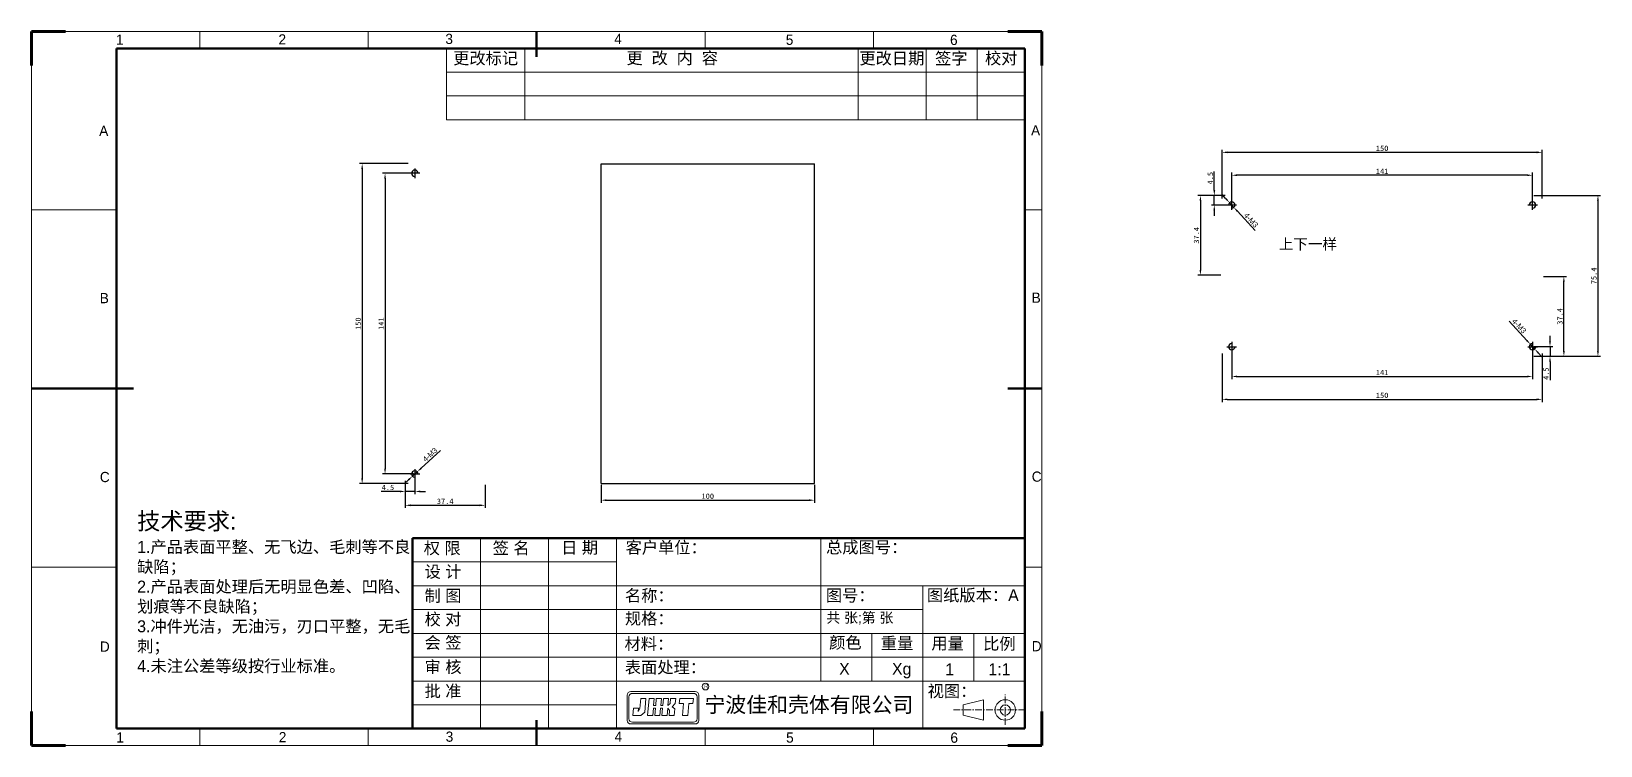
# Model space of a CAD drawing. Header units: millimetres. Extents: x 413 to 1148, y 483 to 818.
import ezdxf

# ---------------------------------------------------------------- set-up
doc = ezdxf.new("R2010")
doc.units = ezdxf.units.MM
doc.linetypes.add('CENTER', pattern=[50.8, 31.75, -6.35, 6.35, -6.35])
for name, color, linetype, lineweight in [('中心线层', 1, 'CENTER', 18), ('图框层', 7, 'Continuous', 18), ('注记层', 7, 'Continuous', 18)]:
    doc.layers.add(name, color=color, linetype=linetype, lineweight=lineweight)
doc.styles.get("Standard").update_dxf_attribs({"font": 'SimSun.ttf'})
doc.dimstyles.new('ISO-25', dxfattribs={"dimtxt": 2.5, "dimasz": 2.5, "dimexe": 1.25, "dimexo": 0.625, "dimtad": 1, "dimdsep": 46, "dimtxsty": 'Standard', "dimcen": 2.5, "dimadec": 0, "dimazin": 0, "dimtfac": 1, "dimtmove": 0, "dimatfit": 3, "dimfxl": 1, "dimarcsym": 0})

# ---------------------------------------------------------------- blocks, each defined once
blk = doc.blocks.new('10000')
at = {"layer": '图框层'}
for p, q in [((319.05, 139.22), (319.05, 131.72)), ((319.55, 138.72), (319.55, 132.22)), ((320.05, 140.22), (339.05, 140.22)), ((320.55, 139.72), (338.55, 139.72)), ((339.55, 138.72), (339.55, 132.22)), ((340.05, 139.22), (340.05, 131.72)), ((320.68, 133.22), (320.87, 135.36)), ((322.37, 135.36), (320.87, 135.36)), ((322.28, 134.36), (322.37, 135.36)), ((322.78, 135.23), (322.28, 134.36)), ((323.05, 138.22), (322.78, 135.23)), ((323.05, 138.22), (324.55, 138.22)), ((323.05, 133.22), (324.2, 134.22)), ((324.55, 138.22), (324.2, 134.22)), ((325.45, 138.22), (325.01, 133.22)), ((325.45, 138.22), (326.98, 138.22)), ((326.73, 135.32), (326.54, 133.22)), ((326.73, 135.32), (327.33, 135.32)), ((326.98, 138.22), (326.8, 136.12)), ((326.8, 136.12), (327.4, 136.12)), ((327.33, 135.32), (327.14, 133.22)), ((327.58, 138.22), (327.4, 136.12)), ((327.58, 138.22), (329.08, 138.22)), ((328.83, 135.32), (328.64, 133.22)), ((328.83, 135.32), (329.43, 135.32)), ((329.08, 138.22), (328.9, 136.12)), ((328.9, 136.12), (329.5, 136.12)), ((329.43, 135.32), (329.25, 133.22)), ((329.68, 138.22), (329.5, 136.12)), ((329.68, 138.22), (331.18, 138.22)), ((330.93, 135.32), (330.75, 133.22)), ((330.93, 135.32), (331.48, 134.72)), ((331.18, 138.22), (331, 136.12)), ((331.65, 136.72), (331, 136.13)), ((331.48, 134.72), (331.35, 133.22)), ((331.79, 138.22), (331.65, 136.72)), ((331.79, 138.22), (333.29, 138.22)), ((333.15, 136.72), (332.27, 135.72)), ((333.01, 135.12), (332.27, 135.72)), ((333.01, 135.12), (332.85, 133.22)), ((333.29, 138.22), (333.15, 136.72)), ((334.49, 138.22), (334.35, 136.72)), ((334.35, 136.72), (335.61, 136.72)), ((334.49, 138.22), (338.49, 138.22)), ((335.61, 136.72), (335.3, 133.22)), ((337.11, 136.72), (336.8, 133.22)), ((337.11, 136.72), (338.35, 136.72)), ((338.49, 138.22), (338.35, 136.72)), ((320.05, 130.72), (339.05, 130.72)), ((320.55, 131.22), (338.55, 131.22)), ((320.68, 133.22), (323.05, 133.22)), ((325.01, 133.22), (326.54, 133.22)), ((327.14, 133.22), (328.64, 133.22)), ((329.25, 133.22), (330.75, 133.22)), ((331.35, 133.22), (332.85, 133.22)), ((335.3, 133.22), (336.8, 133.22))]:
    blk.add_line(p, q, dxfattribs=at)
blk.add_circle((342.05, 141.72), 1, dxfattribs=at)
for centre, start, end in [((320.05, 139.22), 90, 180), ((320.55, 138.72), 90, 180), ((338.55, 138.72), 0, 90), ((339.05, 139.22), 0, 90), ((320.05, 131.72), 180, 270), ((320.55, 132.22), 180, 270), ((338.55, 132.22), 270, 0), ((339.05, 131.72), 270, 0)]:
    blk.add_arc(centre, 1, start, end, dxfattribs=at)
at = {"layer": '图框层', "insert": (341.63, 142.39), "char_height": 1.25, "width": 2.8732, "attachment_point": 1}
blk.add_mtext('{\\f@Dotum|b0|i0|c0|p34;R}', dxfattribs=at)
blk = doc.blocks.new('*D55')
at = {"color": 0, "lineweight": -2}
for p, q in [((604.71, 620.94), (595.68, 612.68)), ((591.62, 608.97), (593.83, 611)), ((589.77, 607.29), (587.93, 605.6))]:
    blk.add_line(p, q, dxfattribs=at)
at = {"color": 0}
for points in [[(595.4, 612.99), (595.96, 612.38), (593.83, 611)], [(589.49, 607.59), (590.06, 606.98), (591.62, 608.97)]]:
    blk.add_solid(points, dxfattribs=at)
at = {"layer": 'Defpoints', "color": 0}
for p in [(593.83, 611), (591.62, 608.97)]:
    blk.add_point(p, dxfattribs=at)
at = {"color": 0, "insert": (599.83, 619.06), "char_height": 2.5, "attachment_point": 5, "rotation": 42.43939}
blk.add_mtext('{\\fGulim|b0|i0|c129|p34;4-M3}', dxfattribs=at)
blk = doc.blocks.new('*D63')
at = {"color": 0, "lineweight": -2}
for p, q in [((680.02, 604.86), (680.02, 596.46)), ((780.02, 604.86), (780.02, 596.46)), ((682.52, 597.71), (777.52, 597.71))]:
    blk.add_line(p, q, dxfattribs=at)
at = {"color": 0}
for points in [[(682.52, 598.13), (682.52, 597.3), (680.02, 597.71)], [(777.52, 598.13), (777.52, 597.3), (780.02, 597.71)]]:
    blk.add_solid(points, dxfattribs=at)
at = {"layer": 'Defpoints', "color": 0}
for p in [(680.02, 605.49), (780.02, 605.49), (780.02, 597.71)]:
    blk.add_point(p, dxfattribs=at)
at = {"color": 0, "insert": (730.02, 599.59), "char_height": 2.5, "attachment_point": 5}
blk.add_mtext('100', dxfattribs=at)
blk = doc.blocks.new('*D104')
at = {"color": 0, "lineweight": -2}
for p, q in [((589.6, 755.49), (566.77, 755.49)), ((568.02, 752.99), (568.02, 607.99)), ((589.6, 605.49), (566.77, 605.49))]:
    blk.add_line(p, q, dxfattribs=at)
at = {"color": 0}
for points in [[(567.6, 752.99), (568.43, 752.99), (568.02, 755.49)], [(567.6, 607.99), (568.43, 607.99), (568.02, 605.49)]]:
    blk.add_solid(points, dxfattribs=at)
at = {"layer": 'Defpoints', "color": 0}
for p in [(590.23, 755.49), (568.02, 605.49), (590.23, 605.49)]:
    blk.add_point(p, dxfattribs=at)
at = {"color": 0, "insert": (566.14, 680.49), "char_height": 2.5, "attachment_point": 5, "rotation": 90}
blk.add_mtext('150', dxfattribs=at)
blk = doc.blocks.new('*D105')
at = {"color": 0, "lineweight": -2}
for p, q in [((592.1, 750.99), (577.5, 750.99)), ((578.75, 748.49), (578.75, 612.49)), ((592.1, 609.99), (577.5, 609.99))]:
    blk.add_line(p, q, dxfattribs=at)
at = {"color": 0}
for points in [[(578.34, 748.49), (579.17, 748.49), (578.75, 750.99)], [(578.34, 612.49), (579.17, 612.49), (578.75, 609.99)]]:
    blk.add_solid(points, dxfattribs=at)
at = {"layer": 'Defpoints', "color": 0}
for p in [(592.73, 750.99), (578.75, 609.99), (592.73, 609.99)]:
    blk.add_point(p, dxfattribs=at)
at = {"color": 0, "insert": (576.88, 680.49), "char_height": 2.5, "attachment_point": 5, "rotation": 90}
blk.add_mtext('141', dxfattribs=at)
blk = doc.blocks.new('*D106')
at = {"color": 0, "lineweight": -2}
for p, q in [((588.23, 606.86), (588.23, 594.06)), ((625.63, 604.86), (625.63, 594.06)), ((590.73, 595.31), (623.13, 595.31))]:
    blk.add_line(p, q, dxfattribs=at)
at = {"color": 0}
for points in [[(590.73, 595.73), (590.73, 594.89), (588.23, 595.31)], [(623.13, 595.73), (623.13, 594.89), (625.63, 595.31)]]:
    blk.add_solid(points, dxfattribs=at)
at = {"layer": 'Defpoints', "color": 0}
for p in [(588.23, 607.49), (625.63, 605.49), (625.63, 595.31)]:
    blk.add_point(p, dxfattribs=at)
at = {"color": 0, "insert": (606.93, 597.18), "char_height": 2.5, "attachment_point": 5}
blk.add_mtext('37.4', dxfattribs=at)
blk = doc.blocks.new('*D107')
at = {"color": 0, "lineweight": -2}
for p, q in [((588.23, 606.86), (588.23, 600.56)), ((592.73, 609.36), (592.73, 600.56)), ((585.73, 601.81), (576.99, 601.81)), ((592.73, 601.81), (588.23, 601.81)), ((595.23, 601.81), (597.73, 601.81))]:
    blk.add_line(p, q, dxfattribs=at)
at = {"color": 0}
for points in [[(585.73, 602.23), (585.73, 601.39), (588.23, 601.81)], [(595.23, 602.23), (595.23, 601.39), (592.73, 601.81)]]:
    blk.add_solid(points, dxfattribs=at)
at = {"layer": 'Defpoints', "color": 0}
for p in [(588.23, 607.49), (592.73, 609.99), (588.23, 601.81)]:
    blk.add_point(p, dxfattribs=at)
at = {"color": 0, "insert": (580.11, 603.68), "char_height": 2.5, "attachment_point": 5}
blk.add_mtext('4.5', dxfattribs=at)
blk = doc.blocks.new('*D114')
at = {"color": 0, "lineweight": -2}
for p, q in [((972.9, 739.04), (971.21, 740.89)), ((974.58, 737.2), (976.61, 734.98)), ((986.55, 724.11), (978.29, 733.14))]:
    blk.add_line(p, q, dxfattribs=at)
at = {"color": 0}
for points in [[(973.2, 739.32), (972.59, 738.76), (974.58, 737.2)], [(978.6, 733.42), (977.99, 732.85), (976.61, 734.98)]]:
    blk.add_solid(points, dxfattribs=at)
at = {"layer": 'Defpoints', "color": 0}
for p in [(974.58, 737.2), (976.61, 734.98)]:
    blk.add_point(p, dxfattribs=at)
at = {"color": 0, "insert": (984.67, 728.99), "char_height": 2.5, "attachment_point": 5, "rotation": 312.43939}
blk.add_mtext('{\\fGulim|b0|i0|c129|p34;4-M3}', dxfattribs=at)
blk = doc.blocks.new('*D116')
at = {"color": 0, "lineweight": -2}
for p, q in [((971.09, 739.21), (971.09, 762.05)), ((1118.59, 760.8), (973.59, 760.8)), ((1121.09, 739.21), (1121.09, 762.05))]:
    blk.add_line(p, q, dxfattribs=at)
at = {"color": 0}
for points in [[(973.59, 761.22), (973.59, 760.38), (971.09, 760.8)], [(1118.59, 761.22), (1118.59, 760.38), (1121.09, 760.8)]]:
    blk.add_solid(points, dxfattribs=at)
at = {"layer": 'Defpoints', "color": 0}
for p in [(971.09, 760.8), (971.09, 738.59), (1121.09, 738.59)]:
    blk.add_point(p, dxfattribs=at)
at = {"color": 0, "insert": (1046.09, 762.67), "char_height": 2.5, "attachment_point": 5}
blk.add_mtext('150', dxfattribs=at)
blk = doc.blocks.new('*D117')
at = {"color": 0, "lineweight": -2}
for p, q in [((975.59, 736.71), (975.59, 751.31)), ((1116.59, 736.71), (1116.59, 751.31)), ((1114.09, 750.06), (978.09, 750.06))]:
    blk.add_line(p, q, dxfattribs=at)
at = {"color": 0}
for points in [[(978.09, 750.48), (978.09, 749.64), (975.59, 750.06)], [(1114.09, 750.48), (1114.09, 749.64), (1116.59, 750.06)]]:
    blk.add_solid(points, dxfattribs=at)
at = {"layer": 'Defpoints', "color": 0}
for p in [(975.59, 750.06), (975.59, 736.09), (1116.59, 736.09)]:
    blk.add_point(p, dxfattribs=at)
at = {"color": 0, "insert": (1046.09, 751.93), "char_height": 2.5, "attachment_point": 5}
blk.add_mtext('141', dxfattribs=at)
blk = doc.blocks.new('*D118')
at = {"color": 0, "lineweight": -2}
for p, q in [((972.47, 740.59), (959.67, 740.59)), ((960.92, 738.09), (960.92, 705.69)), ((970.47, 703.19), (959.67, 703.19))]:
    blk.add_line(p, q, dxfattribs=at)
at = {"color": 0}
for points in [[(960.5, 738.09), (961.33, 738.09), (960.92, 740.59)], [(960.5, 705.69), (961.33, 705.69), (960.92, 703.19)]]:
    blk.add_solid(points, dxfattribs=at)
at = {"layer": 'Defpoints', "color": 0}
for p in [(973.09, 740.59), (960.92, 703.19), (971.09, 703.19)]:
    blk.add_point(p, dxfattribs=at)
at = {"color": 0, "insert": (959.04, 721.89), "char_height": 2.5, "attachment_point": 5, "rotation": 90}
blk.add_mtext('37.4', dxfattribs=at)
blk = doc.blocks.new('*D115')
at = {"color": 0, "lineweight": -2}
for p, q in [((967.42, 743.09), (967.42, 751.82)), ((972.47, 740.59), (966.17, 740.59)), ((974.97, 736.09), (966.17, 736.09)), ((967.42, 736.09), (967.42, 740.59)), ((967.42, 733.59), (967.42, 731.09))]:
    blk.add_line(p, q, dxfattribs=at)
at = {"color": 0}
for points in [[(967, 743.09), (967.84, 743.09), (967.42, 740.59)], [(967, 733.59), (967.84, 733.59), (967.42, 736.09)]]:
    blk.add_solid(points, dxfattribs=at)
at = {"layer": 'Defpoints', "color": 0}
for p in [(967.42, 740.59), (973.09, 740.59), (975.59, 736.09)]:
    blk.add_point(p, dxfattribs=at)
at = {"color": 0, "insert": (965.54, 748.71), "char_height": 2.5, "attachment_point": 5, "rotation": 90}
blk.add_mtext('4.5', dxfattribs=at)
blk = doc.blocks.new('*D125')
at = {"color": 0, "lineweight": -2}
for p, q in [((1105.64, 681.67), (1113.9, 672.64)), ((1117.61, 668.58), (1115.58, 670.8)), ((1119.29, 666.74), (1120.98, 664.89))]:
    blk.add_line(p, q, dxfattribs=at)
at = {"color": 0}
for points in [[(1114.2, 672.92), (1113.59, 672.36), (1115.58, 670.8)], [(1119.6, 667.02), (1118.99, 666.45), (1117.61, 668.58)]]:
    blk.add_solid(points, dxfattribs=at)
at = {"layer": 'Defpoints', "color": 0}
for p in [(1115.58, 670.8), (1117.61, 668.58)]:
    blk.add_point(p, dxfattribs=at)
at = {"color": 0, "insert": (1110.33, 679.36), "char_height": 2.5, "attachment_point": 5, "rotation": 312.43939}
blk.add_mtext('{\\fGulim|b0|i0|c129|p34;4-M3}', dxfattribs=at)
blk = doc.blocks.new('*D127')
at = {"color": 0, "lineweight": -2}
for p, q in [((971.09, 666.56), (971.09, 643.73)), ((1121.09, 666.56), (1121.09, 643.73)), ((973.59, 644.98), (1118.59, 644.98))]:
    blk.add_line(p, q, dxfattribs=at)
at = {"color": 0}
for points in [[(973.59, 645.39), (973.59, 644.56), (971.09, 644.98)], [(1118.59, 645.39), (1118.59, 644.56), (1121.09, 644.98)]]:
    blk.add_solid(points, dxfattribs=at)
at = {"layer": 'Defpoints', "color": 0}
for p in [(971.09, 667.19), (1121.09, 667.19), (1121.09, 644.98)]:
    blk.add_point(p, dxfattribs=at)
at = {"color": 0, "insert": (1046.09, 646.85), "char_height": 2.5, "attachment_point": 5}
blk.add_mtext('150', dxfattribs=at)
blk = doc.blocks.new('*D128')
at = {"color": 0, "lineweight": -2}
for p, q in [((975.59, 669.06), (975.59, 654.47)), ((1116.59, 669.06), (1116.59, 654.47)), ((978.09, 655.72), (1114.09, 655.72))]:
    blk.add_line(p, q, dxfattribs=at)
at = {"color": 0}
for points in [[(978.09, 656.13), (978.09, 655.3), (975.59, 655.72)], [(1114.09, 656.13), (1114.09, 655.3), (1116.59, 655.72)]]:
    blk.add_solid(points, dxfattribs=at)
at = {"layer": 'Defpoints', "color": 0}
for p in [(975.59, 669.69), (1116.59, 669.69), (1116.59, 655.72)]:
    blk.add_point(p, dxfattribs=at)
at = {"color": 0, "insert": (1046.09, 657.59), "char_height": 2.5, "attachment_point": 5}
blk.add_mtext('141', dxfattribs=at)
blk = doc.blocks.new('*D129')
at = {"color": 0, "lineweight": -2}
for p, q in [((1121.72, 702.59), (1132.52, 702.59)), ((1131.27, 667.69), (1131.27, 700.09)), ((1119.72, 665.19), (1132.52, 665.19))]:
    blk.add_line(p, q, dxfattribs=at)
at = {"color": 0}
for points in [[(1130.85, 700.09), (1131.69, 700.09), (1131.27, 702.59)], [(1130.85, 667.69), (1131.69, 667.69), (1131.27, 665.19)]]:
    blk.add_solid(points, dxfattribs=at)
at = {"layer": 'Defpoints', "color": 0}
for p in [(1121.09, 702.59), (1131.27, 702.59), (1119.09, 665.19)]:
    blk.add_point(p, dxfattribs=at)
at = {"color": 0, "insert": (1129.4, 683.89), "char_height": 2.5, "attachment_point": 5, "rotation": 90}
blk.add_mtext('37.4', dxfattribs=at)
blk = doc.blocks.new('*D126')
at = {"color": 0, "lineweight": -2}
for p, q in [((1117.22, 669.69), (1126.02, 669.69)), ((1124.77, 672.19), (1124.77, 674.69)), ((1124.77, 669.69), (1124.77, 665.19)), ((1119.72, 665.19), (1126.02, 665.19)), ((1124.77, 662.69), (1124.77, 653.95))]:
    blk.add_line(p, q, dxfattribs=at)
at = {"color": 0}
for points in [[(1124.35, 672.19), (1125.19, 672.19), (1124.77, 669.69)], [(1124.35, 662.69), (1125.19, 662.69), (1124.77, 665.19)]]:
    blk.add_solid(points, dxfattribs=at)
at = {"layer": 'Defpoints', "color": 0}
for p in [(1116.59, 669.69), (1119.09, 665.19), (1124.77, 665.19)]:
    blk.add_point(p, dxfattribs=at)
at = {"color": 0, "insert": (1122.9, 657.07), "char_height": 2.5, "attachment_point": 5, "rotation": 90}
blk.add_mtext('4.5', dxfattribs=at)
blk = doc.blocks.new('*D130')
at = {"color": 0, "lineweight": -2}
for p, q in [((1117.22, 740.59), (1148.49, 740.59)), ((1147.24, 738.09), (1147.24, 667.69)), ((1117.22, 665.19), (1148.49, 665.19))]:
    blk.add_line(p, q, dxfattribs=at)
at = {"color": 0}
for points in [[(1146.82, 738.09), (1147.66, 738.09), (1147.24, 740.59)], [(1146.82, 667.69), (1147.66, 667.69), (1147.24, 665.19)]]:
    blk.add_solid(points, dxfattribs=at)
at = {"layer": 'Defpoints', "color": 0}
for p in [(1116.59, 740.59), (1116.59, 665.19), (1147.24, 665.19)]:
    blk.add_point(p, dxfattribs=at)
at = {"color": 0, "insert": (1145.37, 702.89), "char_height": 2.5, "attachment_point": 5, "rotation": 90}
blk.add_mtext('75.4', dxfattribs=at)

msp = doc.modelspace()

# ---------------------------------------------------------------- linework, layer by layer
at = {"color": 1, "linetype": 'CENTER'}
for p, q in [((594.977, 750.985), (590.477, 750.985)), ((592.727, 753.235), (592.727, 748.735)), ((977.844, 736.088), (973.344, 736.088)), ((975.594, 733.838), (975.594, 738.338)), ((1118.844, 736.088), (1114.344, 736.088)), ((1116.594, 733.838), (1116.594, 738.338)), ((973.344, 669.688), (977.844, 669.688)), ((975.594, 671.938), (975.594, 667.438)), ((1114.344, 669.688), (1118.844, 669.688)), ((1116.594, 671.938), (1116.594, 667.438)), ((592.727, 612.235), (592.727, 607.735)), ((594.977, 609.985), (590.477, 609.985))]:
    msp.add_line(p, q, dxfattribs=at)
for p, q in [((680.019, 755.485), (780.019, 755.485)), ((680.019, 605.485), (680.019, 755.485)), ((780.019, 605.485), (780.019, 755.485)), ((680.019, 605.485), (780.019, 605.485))]:
    msp.add_line(p, q)
at = {"color": 3}
for centre, start, end in [((592.727, 750.985), 0, 270), ((975.594, 736.088), 270, 180), ((1116.594, 736.088), 270, 180), ((975.594, 669.688), 90, 0), ((1116.594, 669.688), 90, 0), ((592.727, 609.985), 0, 270)]:
    msp.add_arc(centre, 1.5, start, end, dxfattribs=at)
at = {"layer": '中心线层', "ltscale": 0.1}
for p, q in [((869.463, 492.342), (869.463, 506.564)), ((845.177, 499.343), (878.132, 499.343))]:
    msp.add_line(p, q, dxfattribs=at)
at = {"layer": '图框层', "lineweight": 100}
for p, q in [((412.981, 817.513), (412.981, 801.567)), ((412.981, 817.513), (428.927, 817.513)), ((886.59, 817.513), (870.644, 817.513)), ((886.59, 817.513), (886.59, 801.567)), ((412.981, 482.638), (412.981, 498.584)), ((886.59, 482.638), (886.59, 498.584)), ((412.981, 482.638), (428.927, 482.638)), ((886.59, 482.638), (870.644, 482.638))]:
    msp.add_line(p, q, dxfattribs=at)
at = {"layer": '图框层'}
for p, q in [((412.981, 817.513), (886.59, 817.513)), ((412.981, 817.513), (412.981, 482.638)), ((886.59, 817.513), (886.59, 482.638)), ((607.527, 776.052), (607.527, 809.54)), ((644.204, 776.052), (644.204, 809.54)), ((800.479, 776.052), (800.479, 809.54)), ((832.372, 776.052), (832.372, 809.54)), ((856.292, 776.052), (856.292, 809.54)), ((607.527, 798.377), (878.617, 798.377)), ((607.527, 787.215), (878.617, 787.215)), ((607.527, 776.052), (878.617, 776.052)), ((623.474, 579.911), (623.474, 490.611)), ((655.367, 579.911), (655.367, 490.611)), ((687.26, 579.911), (687.26, 490.611)), ((782.938, 579.911), (782.938, 512.936)), ((591.581, 568.748), (687.26, 568.748)), ((591.581, 557.586), (687.26, 557.586)), ((591.581, 557.586), (878.617, 557.586)), ((830.778, 557.586), (830.778, 490.611)), ((591.581, 546.423), (687.26, 546.423)), ((591.581, 535.261), (687.26, 535.261)), ((591.581, 535.261), (878.617, 535.261)), ((806.858, 512.936), (806.858, 535.261)), ((854.697, 512.936), (854.697, 535.261)), ((591.581, 524.098), (687.26, 524.098)), ((782.938, 524.098), (878.617, 524.098)), ((591.581, 512.936), (687.26, 512.936)), ((591.581, 512.936), (878.617, 512.936)), ((591.581, 501.773), (687.26, 501.773)), ((849.659, 501.735), (859.227, 504.127)), ((849.659, 501.735), (849.659, 496.951)), ((859.227, 504.127), (859.227, 494.559)), ((849.659, 496.951), (859.227, 494.559)), ((412.981, 482.638), (886.59, 482.638))]:
    msp.add_line(p, q, dxfattribs=at)
at = {"layer": '图框层', "lineweight": 18}
for p, q in [((491.916, 809.54), (491.916, 817.513)), ((570.851, 809.54), (570.851, 817.513)), ((728.72, 809.54), (728.72, 817.513)), ((807.655, 809.54), (807.655, 817.513)), ((412.981, 733.794), (452.847, 733.794)), ((878.617, 733.794), (886.59, 733.794)), ((412.981, 566.356), (452.847, 566.356)), ((878.617, 566.356), (886.59, 566.356)), ((687.26, 546.423), (782.938, 546.423)), ((782.938, 546.423), (830.778, 546.423)), ((687.26, 524.098), (782.938, 524.098)), ((491.916, 490.611), (491.916, 482.638)), ((570.851, 490.611), (570.851, 482.638)), ((728.72, 490.611), (728.72, 482.638)), ((807.655, 490.611), (807.655, 482.638))]:
    msp.add_line(p, q, dxfattribs=at)
at = {"layer": '图框层', "lineweight": 50}
for p, q in [((649.786, 809.54), (649.786, 817.513)), ((452.847, 809.54), (452.847, 490.611)), ((452.847, 809.54), (878.617, 809.54)), ((649.786, 809.54), (649.786, 805.553)), ((878.617, 809.54), (878.617, 490.611)), ((412.981, 650.075), (452.847, 650.075)), ((452.847, 650.075), (460.82, 650.075)), ((878.617, 650.075), (870.644, 650.075)), ((878.617, 650.075), (886.59, 650.075)), ((591.581, 579.911), (878.617, 579.911)), ((591.581, 579.911), (591.581, 490.611)), ((649.786, 490.611), (649.786, 494.597)), ((452.847, 490.611), (878.617, 490.611)), ((649.786, 490.611), (649.786, 482.638))]:
    msp.add_line(p, q, dxfattribs=at)
at = {"layer": '图框层'}
for radius in [4.788, 2.392]:
    msp.add_circle((869.463, 499.343), radius, dxfattribs=at)

# ---------------------------------------------------------------- block references
at = {"layer": '图框层', "xscale": 1.594644479999978, "yscale": 1.594644480000028, "zscale": 1.594644480000001}
msp.add_blockref('10000', (183.509, 284.342), dxfattribs=at)

# ---------------------------------------------------------------- texts
at = {"color": 0, "insert": (997.649, 720.312), "char_height": 5, "width": 108.87476, "attachment_point": 1}
msp.add_mtext('上下一样', dxfattribs=at)
at = {"layer": '注记层', "attachment_point": 1}
for s, insert, char_height, width in [('{\\fﾷￂￋￎ_GB2312|b0|i0|c134|p49;3}', (607.006, 816.379), 4.78393, 39.49474), ('{\\fﾷￂￋￎ_GB2312|b0|i0|c134|p49;1}', (452.61, 816.018), 4.78393, 39.49474), ('{\\fﾷￂￋￎ_GB2312|b0|i0|c134|p49;2}', (528.792, 816.145), 4.78393, 39.49474), ('{\\fﾷￂￋￎ_GB2312|b0|i0|c134|p49;4}', (686.173, 816.379), 4.78393, 39.49474), ('{\\fﾷￂￋￎ_GB2312|b0|i0|c134|p49;5}', (766.574, 815.96), 4.78393, 39.49474), ('{\\fﾷￂￋￎ_GB2312|b0|i0|c134|p49;6}', (843.574, 815.907), 4.78393, 39.49474), ('{\\fﾷￂￋￎ_GB2312|b0|i0|c134|p49;更改标记}', (610.664, 807.722), 5.58126, 39.49474), ('{\\fﾷￂￋￎ_GB2312|b0|i0|c134|p49;更  改  内  容}', (691.91, 807.8), 5.58126, 112.55849), ('{\\fﾷￂￋￎ_GB2312|b0|i0|c134|p49;更改日期}', (801.097, 807.68), 5.58126, 39.49474), ('{\\fﾷￂￋￎ_GB2312|b0|i0|c134|p49;签字}', (836.539, 807.655), 5.58126, 39.49474), ('{\\fSimSun|b0|i0|c134|p54;校对}', (859.95, 807.712), 5.58126, 39.49474), ('{\\fﾷￂￋￎ_GB2312|b0|i0|c134|p49;A}', (444.76, 773.301), 4.78393, 39.49474), ('{\\fﾷￂￋￎ_GB2312|b0|i0|c134|p49;A}', (881.535, 773.492), 4.78393, 39.49474), ('{\\fﾷￂￋￎ_GB2312|b0|i0|c134|p49;B}', (445.031, 694.842), 4.78393, 39.49474), ('{\\fﾷￂￋￎ_GB2312|b0|i0|c134|p49;B}', (881.806, 695.033), 4.78393, 39.49474), ('{\\fﾷￂￋￎ_GB2312|b0|i0|c134|p49;C}', (445.085, 610.966), 4.78393, 39.49474), ('{\\fﾷￂￋￎ_GB2312|b0|i0|c134|p49;C}', (881.86, 611.156), 4.78393, 39.49474), ('{\\fﾷￂￋￎ_GB2312|b0|i0|c134|p49;权 限}', (596.89, 578.038), 5.58126, 29.27121), ('{\\fﾷￂￋￎ_GB2312|b0|i0|c134|p49;签 名}', (629.201, 578.069), 5.58126, 29.27121), ('{\\fﾷￂￋￎ_GB2312|b0|i0|c134|p49;日 期}', (661.315, 578.28), 5.58126, 29.27121), ('{\\fﾷￂￋￎ_GB2312|b0|i0|c134|p49;客户单位：}', (691.489, 578.328), 5.58126, 42.04907), ('{\\fﾷￂￋￎ_GB2312|b0|i0|c134|p49;总成图号：}', (785.462, 578.441), 5.58126, 42.04907), ('{\\fﾷￂￋￎ_GB2312|b0|i0|c134|p49;设 计}', (597.277, 566.987), 5.58126, 29.27121), ('{\\fﾷￂￋￎ_GB2312|b0|i0|c134|p49;制 图}', (597.277, 555.689), 5.58126, 29.27121), ('{\\fﾷￂￋￎ_GB2312|b0|i0|c134|p49;名称：}', (691.198, 555.777), 5.58126, 78.59826), ('{\\fﾷￂￋￎ_GB2312|b0|i0|c134|p49;图号：}', (785.349, 555.856), 5.58126, 42.04907), ('{\\fﾷￂￋￎ_GB2312|b0|i0|c134|p49;图纸版本：\\f@ﾷￂￋￎ_GB2312|b0|i0|c134|p49;A}', (832.731, 555.957), 5.58126, 54.36017), ('{\\fﾷￂￋￎ_GB2312|b0|i0|c134|p49;校 对}', (597.277, 544.694), 5.58126, 29.27121), ('{\\fﾷￂￋￎ_GB2312|b0|i0|c134|p49;规格：}', (691.147, 545.058), 5.58126, 78.59826), ('{\\fSimSun|b0|i0|c134|p2;共\\fﾷￂￋￎ_GB2312|b0|i0|c134|p49; \\fSimSun|b0|i0|c134|p2;张\\fﾷￂￋￎ_GB2312|b0|i0|c134|p49;;\\fSimSun|b0|i0|c134|p2;第\\fﾷￂￋￎ_GB2312|b0|i0|c134|p49; \\fSimSun|b0|i0|c134|p2;张}', (785.566, 545.04), 4.783933, 42.04907), ('{\\fﾷￂￋￎ_GB2312|b0|i0|c134|p49;D}', (445.085, 531.466), 4.78393, 39.49474), ('{\\fﾷￂￋￎ_GB2312|b0|i0|c134|p49;会 签}', (597.277, 533.703), 5.58126, 29.27121), ('{\\fﾷￂￋￎ_GB2312|b0|i0|c134|p49;材料：}', (690.983, 533.147), 5.58126, 42.04907), ('{\\fﾷￂￋￎ_GB2312|b0|i0|c134|p49;颜色}', (786.893, 533.747), 5.58126, 42.04907), ('{\\fﾷￂￋￎ_GB2312|b0|i0|c134|p49;重量}', (811.094, 533.481), 5.58126, 42.04907), ('{\\fﾷￂￋￎ_GB2312|b0|i0|c134|p49;用量}', (834.82, 533.379), 5.58126, 42.04907), ('{\\fﾷￂￋￎ_GB2312|b0|i0|c134|p49;比例}', (859.065, 533.22), 5.58126, 42.04907), ('{\\fﾷￂￋￎ_GB2312|b0|i0|c134|p49;D}', (881.86, 531.657), 4.78393, 39.49474), ('{\\fﾷￂￋￎ_GB2312|b0|i0|c134|p49;审 核}', (597.277, 522.324), 5.58126, 29.27121), ('{\\fﾷￂￋￎ_GB2312|b0|i0|c134|p49;表面处理：}', (691.128, 522.134), 5.58126, 42.04907), ('{\\f@ﾷￂￋￎ_GB2312|b0|i0|c134|p49;X}', (791.567, 521.452), 5.58126, 42.04907), ('{\\f@ﾷￂￋￎ_GB2312|b0|i0|c134|p49;Xg}', (816.353, 521.431), 5.58126, 42.04907), ('{\\fﾷￂￋￎ_GB2312|b0|i0|c134|p49;1}', (841.288, 521.161), 5.58126, 42.04907), ('{\\fﾷￂￋￎ_GB2312|b0|i0|c134|p49;1:1}', (861.521, 521.249), 5.58126, 42.04907), ('{\\fﾷￂￋￎ_GB2312|b0|i0|c134|p49;批 准}', (597.277, 511.043), 5.58126, 29.27121), ('{\\fﾷￂￋￎ_GB2312|b0|i0|c134|p49;视图：}', (833.072, 511.021), 5.58126, 42.04907), ('{\\fﾷￂￋￎ_GB2312|b0|i0|c134|p49;宁波佳和壳体有限公司}', (728.459, 505.407), 7.1759, 128.26124), ('{\\fﾷￂￋￎ_GB2312|b0|i0|c134|p49;1}', (452.765, 488.871), 4.78393, 39.49474), ('{\\fﾷￂￋￎ_GB2312|b0|i0|c134|p49;2}', (528.947, 488.997), 4.78393, 39.49474), ('{\\fﾷￂￋￎ_GB2312|b0|i0|c134|p49;3}', (607.161, 489.232), 4.78393, 39.49474), ('{\\fﾷￂￋￎ_GB2312|b0|i0|c134|p49;4}', (686.327, 489.232), 4.78393, 39.49474), ('{\\fﾷￂￋￎ_GB2312|b0|i0|c134|p49;5}', (766.729, 488.812), 4.78393, 39.49474), ('{\\fﾷￂￋￎ_GB2312|b0|i0|c134|p49;6}', (843.729, 488.76), 4.78393, 39.49474)]:
    msp.add_mtext(s, dxfattribs=dict(at, insert=insert, char_height=char_height, width=width))
at = {"layer": '注记层', "lineweight": 18, "insert": (462.561, 591.889), "char_height": 7.97322, "width": 127.83178, "attachment_point": 1}
msp.add_mtext('{\\fﾷￂￋￎ_GB2312|b0|i0|c134|p49;技术要求:\\P\\H0.7x;1.产品表面平整、无飞边、毛刺等不良缺陷；\\P2.产品表面处理后无明显色差、凹陷、划痕等不良缺陷；\\P3.冲件光洁，无油污，刃口平整，无毛刺；\\P4.未注公差等级按行业标准。}', dxfattribs=at)

# ---------------------------------------------------------------- dimensions: what is measured, and where the dimension line sits
at = {"color": 3}
for base, p1, p2, picture, middle in [((971.094, 760.799), (1121.094, 738.588), (971.094, 738.588), '*D116', (1046.094, 762.674)), ((975.594, 750.06), (1116.594, 736.088), (975.594, 736.088), '*D117', (1046.094, 751.935)), ((588.227, 601.809), (592.727, 609.985), (588.227, 607.485), '*D107', (580.109, 603.684)), ((625.627, 595.309), (588.227, 607.485), (625.627, 605.485), '*D106', (606.927, 597.184))]:
    dim = msp.add_linear_dim(base=base, p1=p1, p2=p2, dimstyle='ISO-25', dxfattribs=at)
    dim.commit()
    dim.dimension.update_dxf_attribs({"geometry": picture, "text_midpoint": middle})
for base, p1, p2, angle, picture, middle in [((568.016, 605.485), (590.227, 755.485), (590.227, 605.485), 90, '*D104', (566.141, 680.485)), ((578.755, 609.985), (592.727, 750.985), (592.727, 609.985), 90, '*D105', (576.88, 680.485)), ((967.418, 740.588), (975.594, 736.088), (973.094, 740.588), 270, '*D115', (965.543, 748.706)), ((960.918, 703.188), (973.094, 740.588), (971.094, 703.188), 270, '*D118', (959.043, 721.888)), ((1131.271, 702.588), (1119.094, 665.188), (1121.094, 702.588), 90, '*D129', (1129.396, 683.888)), ((1116.594, 655.716), (975.594, 669.688), (1116.594, 669.688), 180, '*D128', (1046.094, 657.591)), ((1124.77, 665.188), (1116.594, 669.688), (1119.094, 665.188), 90, '*D126', (1122.895, 657.07)), ((1121.094, 644.978), (971.094, 667.188), (1121.094, 667.188), 180, '*D127', (1046.094, 646.853)), ((780.019, 597.713), (680.019, 605.485), (780.019, 605.485), 180, '*D63', (730.019, 599.588))]:
    dim = msp.add_linear_dim(base=base, p1=p1, p2=p2, angle=angle, dimstyle='ISO-25', dxfattribs=at)
    dim.commit()
    dim.dimension.update_dxf_attribs({"geometry": picture, "text_midpoint": middle})
for p1, p2, picture, middle in [((974.582, 737.195), (976.607, 734.981), '*D114', (984.673, 728.988)), ((1117.607, 668.581), (1115.582, 670.795), '*D125', (1110.333, 679.364)), ((591.62, 608.973), (593.834, 610.997), '*D55', (599.827, 619.063))]:
    dim = msp.add_diameter_dim_2p(p1=p1, p2=p2, text='{\\fGulim|b0|i0|c129|p34;4-M3}', dimstyle='ISO-25', dxfattribs=at)
    dim.commit()
    dim.dimension.update_dxf_attribs({"geometry": picture, "text_midpoint": middle})
at = {"color": 0}
dim = msp.add_linear_dim(base=(1147.241, 665.188), p1=(1116.594, 740.588), p2=(1116.594, 665.188), angle=90, dimstyle='ISO-25', dxfattribs=at)
dim.commit()
dim.dimension.update_dxf_attribs({"geometry": '*D130', "text_midpoint": (1145.366, 702.888)})

doc.saveas('drawing.dxf')
